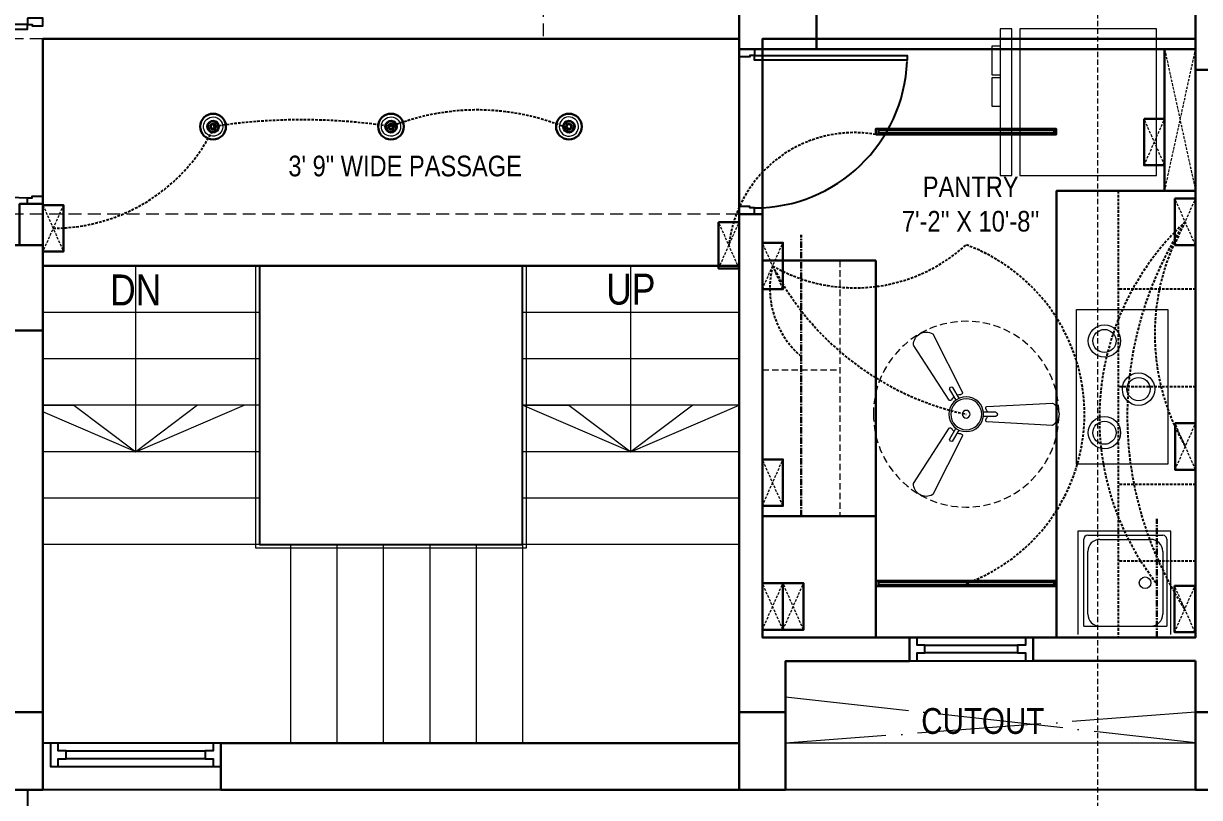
# Model space of a CAD drawing. Header units: millimetres. Extents: x 56222 to 3066687, y -650199 to -121287.
# Drawn here: x 129943.9 to 130171.9, y -185427.5 to -185277.5 of the extents above; entities that cross this region are included whole.
import ezdxf

# ---------------------------------------------------------------- set-up
doc = ezdxf.new("R2010")
doc.units = ezdxf.units.MM
doc.header["$MEASUREMENT"] = 0
for name, pattern in [('ACAD_ISO02W100', [15, 12, -3]), ('ACAD_ISO04W100', [30, 24, -3, 0, -3]), ('CENTER', [2, 1.25, -0.25, 0.25, -0.25]), ('DASHED', [0.75, 0.5, -0.25]), ('DASHED2', [0.375, 0.25, -0.125]), ('DASHEDX2', [1.5, 1, -0.5]), ('HIDDEN', [0.375, 0.25, -0.125])]:
    doc.linetypes.add(name, pattern=pattern)
doc.layers.add('AR DOOR', color=40, linetype='Continuous')
doc.layers.add('AR ELE-5', color=134, linetype='Continuous')
for name, color, linetype, lineweight in [('COLUMN', 1, 'Continuous', 30), ('dim05', 1, 'Continuous', 13), ('Dimension', 10, 'DASHEDX2', 20), ('el', 7, 'Continuous', 20), ('ELEC-wires', 1, 'DASHED2', 13), ('Electrical', 84, 'Continuous', 30), ('FIRST FLOOR', 7, 'Continuous', 9), ('FIRST FLOOR ( TEXT )', 7, 'Continuous', 9), ('FIRST FLOOR_( PLine )_', 251, 'Continuous', 30), ('FIRST FLOOR_( STAIR )', 251, 'Continuous', 9), ('FURNITURE', 32, 'Continuous', 9), ('FURNITURE-1', 252, 'Continuous', 13), ('GF FALSE CEILING', 6, 'Continuous', 35), ('GROUND FLOOR', 7, 'Continuous', 9), ('Labelling', 1, 'Continuous', 25), ('Looping', 10, 'Continuous', 25), ('SECTION ( SLAB PLine )', 104, 'Continuous', 30)]:
    doc.layers.add(name, color=color, linetype=linetype, lineweight=lineweight)
doc.layers.add('XX~SLAB ( PLINE )', color=251, linetype='Continuous', plot=False)
doc.styles.add("Cn_BT_0'-0", font='swissc.ttf')
doc.styles.add('KATHA', font='swissc.ttf')

# ---------------------------------------------------------------- blocks, each defined once
blk = doc.blocks.new('*U184')
for points in [[(-1025.5, 0), (-985.5, 0), (-985.5, 30), (-975.5, 30), (-975.5, 100), (-1025.5, 100)], [(40, 0), (0, 0), (0, 30), (-10, 30), (-10, 100), (40, 100)], [(0, 0), (0, -985.5), (-30, -985.5), (-30, 0)]]:
    blk.add_lwpolyline(points, close=True)
at = {"layer": 'AR ELE-5', "linetype": 'ByBlock', "ltscale": 15}
blk.add_arc((1.4, 0.6), 987, 180.03474, 267.62699, dxfattribs=at)
blk = doc.blocks.new('*U18')
for points in [[(0, 0), (0, 1120), (-30, 1120), (-30, 0)], [(40, 0), (0, 0), (0, -30), (-10, -30), (-10, -100), (40, -100)], [(-1160, 0), (-1120, 0), (-1120, -30), (-1110, -30), (-1110, -100), (-1160, -100)]]:
    blk.add_lwpolyline(points, close=True)
at = {"layer": 'AR ELE-5', "linetype": 'ByBlock', "ltscale": 15}
blk.add_arc((1.6, -0.7), 1121.6, 92.37301, 179.96526, dxfattribs=at)
blk = doc.blocks.new('asaasd')
at = {"layer": 'Electrical', "color": 5, "lineweight": 5, "ltscale": 8}
blk.add_ellipse((4539.27, 3683.15), major_axis=(1.69, -1.84), ratio=1, start_param=-0.785398, end_param=5.497787, dxfattribs=at)
at = {"layer": 'Electrical', "color": 5, "ltscale": 8}
for major_axis, start_param, end_param in [((1.02, -1.1), -0.785398, 5.497787), ((-1.01, -0.93), 0.785398, 7.068583), ((-0.544, -0.501), 0.785398, 7.068583), ((-0.453, -0.417), 0.785398, 7.068583)]:
    blk.add_ellipse((4539.27, 3683.15), major_axis=major_axis, ratio=1, start_param=start_param, end_param=end_param, dxfattribs=at)
blk = doc.blocks.new('6616')
at = {"color": 242, "linetype": 'DASHED', "true_color": 0xcd2027}
for p, q in [((386784.79, -36915.77), (386775.78, -36911.78)), ((386784.79, -36911.78), (386775.78, -36915.77))]:
    blk.add_line(p, q, dxfattribs=at)
at = {"layer": 'ELEC-wires', "color": 5, "linetype": 'ByBlock', "lineweight": 30, "ltscale": 4}
blk.add_lwpolyline([(386775.78, -36911.78), (386784.79, -36911.78), (386784.79, -36915.77), (386775.78, -36915.77)], close=True, dxfattribs=at)
blk = doc.blocks.new('fan')
at = {"layer": 'Electrical', "lineweight": 15, "ltscale": 20}
for p, q in [((3300835.29, -509900.78), (3300836.47, -509923.43)), ((3300841.81, -509923.43), (3300842.99, -509900.78)), ((3300838.47, -509924.57), (3300838.47, -509920.25)), ((3300839.81, -509920.28), (3300839.81, -509924.57)), ((3300831.66, -509931.77), (3300811.45, -509942.07)), ((3300866.83, -509942.07), (3300846.62, -509931.77)), ((3300829.93, -509935.08), (3300833.64, -509932.93)), ((3300834.31, -509934.09), (3300830.57, -509936.25)), ((3300847.68, -509936.23), (3300843.97, -509934.09)), ((3300844.64, -509932.93), (3300848.38, -509935.09)), ((3300815.3, -509948.74), (3300834.33, -509936.39)), ((3300843.95, -509936.39), (3300862.98, -509948.74))]:
    blk.add_line(p, q, dxfattribs=at)
at = {"layer": 'Electrical', "linetype": 'DASHED', "lineweight": 15, "ltscale": 5}
blk.add_circle((3300839.14, -509930.53), 32, dxfattribs=at)
at = {"layer": 'Electrical', "lineweight": 15, "ltscale": 20}
for centre, major_axis, start_param, end_param in [((3300839.14, -509902.94), (3.12, 3.12), -0.272136, 1.842967), ((3300839.13, -509920.5), (0.501, 0.501), -0.465536, 1.983618), ((3300839.14, -509930.53), (4.24, -4.24), 3.14161, 9.424795), ((3300837.1, -509923.08), (0.51, 0.51), 2.863014, 4.257784), ((3300839.14, -509926.42), (2.27, -2.27), 2.565057, 2.951308), ((3300839.14, -509926.42), (2.27, 2.27), 0.19032, 0.57657), ((3300841.18, -509923.08), (0.51, -0.51), 5.167028, 6.561799), ((3300839.14, -509930.53), (3.77, -3.77), 1.749190548672175e-05, 6.283202799085073), ((3300831.67, -509932.49), (0.51, -0.51), 0.978238, 2.373008), ((3300839.14, -509930.53), (0.943, 0.943), 1.570814, 7.853999), ((3300846.61, -509932.49), (0.51, -0.51), 2.339416, 3.734186), ((3300830.46, -509935.55), (0.501, -0.501), 3.199655, 5.648809), ((3300835.59, -509932.58), (2.27, -2.27), 3.855511, 4.241762), ((3300835.59, -509932.58), (2.27, -2.27), 4.659452, 5.045703), ((3300833.71, -509936.02), (0.51, 0.51), -1.325776, 0.068994), ((3300844.57, -509936.02), (0.51, -0.51), 3.072633, 4.467404), ((3300842.69, -509932.58), (2.27, 2.27), 4.37911, 4.765361), ((3300842.69, -509932.58), (2.27, 2.27), 5.183051, 5.569301), ((3300847.83, -509935.54), (0.501, 0.501), 3.723254, 6.172408), ((3300815.25, -509944.32), (3.12, -3.12), 3.393055, 5.508159), ((3300863.03, -509944.32), (3.12, -3.12), 5.48745, 7.602554)]:
    blk.add_ellipse(centre, major_axis=major_axis, ratio=1, start_param=start_param, end_param=end_param, dxfattribs=at)

msp = doc.modelspace()

# ---------------------------------------------------------------- linework, layer by layer
at = {"layer": 'COLUMN', "transparency": 33554687}
for points in [[(130171.19, -185271.46), (130181.69, -185271.46), (130181.69, -185286.46), (130171.19, -185286.46)], [(130097.69, -185271.96), (130097.69, -185282.46), (130082.69, -185282.46), (130082.69, -185271.96)], [(129938.69, -185320.46), (129947.69, -185320.46), (129947.69, -185336.96), (129938.69, -185336.96)], [(129938.69, -185410.96), (129947.69, -185410.96), (129947.69, -185425.96), (129938.69, -185425.96)], [(130082.69, -185410.96), (130091.69, -185410.96), (130091.69, -185425.96), (130082.69, -185425.96)], [(130171.19, -185410.96), (130181.69, -185410.96), (130181.69, -185425.96), (130171.19, -185425.96)]]:
    msp.add_lwpolyline(points, close=True, dxfattribs=at)
at = {"layer": 'Dimension', "linetype": 'ByBlock', "lineweight": 30}
for centre in [(129980.69, -185297.46), (130015.19, -185297.46), (130049.69, -185297.46)]:
    msp.add_circle(centre, 2.5, dxfattribs=at)
at = {"layer": 'Electrical', "color": 7, "lineweight": 30}
for points in [[(130109.19, -185298.99), (130144.17, -185298.99), (130144.17, -185297.93), (130109.19, -185297.93)], [(130109.19, -185385.47), (130144.17, -185385.47), (130144.17, -185386.53), (130109.19, -185386.53)]]:
    msp.add_lwpolyline(points, close=True, dxfattribs=at)
at = {"layer": 'Electrical', "color": 175, "lineweight": 30, "ltscale": 8, "true_color": 0x4554a5}
for points in [[(130143.77, -185298.16), (130143.77, -185298.78), (130109.71, -185298.78), (130109.71, -185298.16)], [(130143.75, -185298.18), (130143.75, -185298.76), (130109.73, -185298.76), (130109.73, -185298.18)], [(130143.77, -185386.3), (130143.77, -185385.68), (130109.71, -185385.68), (130109.71, -185386.3)], [(130143.75, -185386.29), (130143.75, -185385.7), (130109.73, -185385.7), (130109.73, -185386.29)]]:
    msp.add_lwpolyline(points, close=True, dxfattribs=at)
at = {"layer": 'FIRST FLOOR', "transparency": 33554687}
for p, q in [((130082.69, -185317.96), (130082.69, -185425.96)), ((130087.19, -185317.96), (130087.19, -185396.46)), ((130089.22, -185396.46), (130171.19, -185396.46)), ((130139.69, -185396.46), (130139.69, -185400.96)), ((130082.69, -185416.96), (129947.69, -185416.96)), ((129982.19, -185416.96), (129982.19, -185425.96)), ((130171.19, -185416.96), (130091.69, -185416.96)), ((130181.69, -185425.96), (129935.69, -185425.96)), ((129944.69, -185449.96), (129944.69, -185425.96))]:
    msp.add_line(p, q, dxfattribs=at)
at = {"layer": 'FIRST FLOOR_( PLine )_', "transparency": 33554687}
for p, q in [((130171.19, -185286.46), (130171.19, -185396.46)), ((130171.19, -185396.46), (130139.69, -185396.46)), ((130139.69, -185396.46), (130139.69, -185400.96)), ((130139.69, -185400.96), (130171.19, -185400.96)), ((130171.19, -185400.96), (130171.19, -185410.95))]:
    msp.add_line(p, q, dxfattribs=at)
msp.add_lwpolyline([(129947.69, -185416.96), (129947.69, -185312.46), (129943.19, -185312.46), (129943.19, -185320.46)], dxfattribs=at)
for points in [[(130087.19, -185314.46), (130082.69, -185314.46), (130082.69, -185425.96), (130087.19, -185425.96), (130091.69, -185425.96), (130091.69, -185401.05), (130115.69, -185401.05), (130115.69, -185396.46), (130087.19, -185396.46)], [(130082.69, -185416.96), (129982.19, -185416.96), (129982.19, -185421.46), (129982.19, -185425.96), (130082.69, -185425.96)]]:
    msp.add_lwpolyline(points, close=True, dxfattribs=at)
at = {"layer": 'FIRST FLOOR_( STAIR )', "transparency": 33554687}
for p, q in [((130040.69, -185324.46), (130040.69, -185416.96)), ((129989.69, -185333.46), (129947.69, -185333.46)), ((130082.69, -185333.46), (130040.69, -185333.46)), ((129989.69, -185342.46), (129947.69, -185342.46)), ((130082.69, -185342.46), (130040.69, -185342.46)), ((129989.69, -185351.46), (129947.69, -185351.46)), ((130082.69, -185351.46), (130040.69, -185351.46)), ((129989.69, -185360.46), (129947.69, -185360.46)), ((130082.69, -185360.46), (130040.69, -185360.46)), ((129989.69, -185369.46), (129947.69, -185369.46)), ((130082.69, -185369.46), (130040.69, -185369.46)), ((130082.69, -185378.46), (129947.69, -185378.46)), ((129995.69, -185378.46), (129995.69, -185416.96)), ((130004.69, -185378.46), (130004.69, -185416.96)), ((130013.69, -185378.46), (130013.69, -185416.96)), ((130022.69, -185378.46), (130022.69, -185416.96)), ((130031.69, -185378.46), (130031.69, -185416.96))]:
    msp.add_line(p, q, dxfattribs=at)
for points in [[(129947.69, -185351.46), (129953.69, -185351.46), (129965.69, -185360.46), (129965.69, -185324.46)], [(130061.69, -185360.46), (130082.69, -185351.46), (130073.69, -185351.46), (130061.69, -185360.46), (130040.69, -185351.46), (130049.69, -185351.46), (130061.69, -185360.46), (130061.69, -185324.46)], [(129965.69, -185360.46), (129986.69, -185351.46), (129977.69, -185351.46), (129965.69, -185360.46), (129947.69, -185352.75)]]:
    msp.add_lwpolyline(points, dxfattribs=at)
msp.add_lwpolyline([(129988.99, -185324.46), (129989.69, -185324.46), (129989.69, -185378.46), (130040.69, -185378.46), (130040.69, -185324.46), (130041.39, -185324.46), (130041.39, -185379.16), (129988.99, -185379.16), (129988.99, -185324.46)], close=True, dxfattribs=at)
at = {"layer": 'FURNITURE', "color": 9, "lineweight": 30, "true_color": 0xc7c8ca}
msp.add_line((130165.19, -185282.46), (130165.19, -185309.94), dxfattribs=at)
at = {"layer": 'FURNITURE', "color": 9, "linetype": 'DASHED', "lineweight": 15, "true_color": 0xc7c8ca}
for p, q in [((130165.19, -185282.46), (130171.19, -185309.94)), ((130165.19, -185309.94), (130171.19, -185282.46))]:
    msp.add_line(p, q, dxfattribs=at)
at = {"layer": 'FURNITURE', "color": 9, "linetype": 'DASHED', "lineweight": 25, "true_color": 0xc7c8ca}
for p, q in [((130156.19, -185309.94), (130156.19, -185396.46)), ((130171.19, -185328.94), (130156.19, -185328.94)), ((130171.19, -185347.9), (130156.19, -185347.9)), ((130171.19, -185366.85), (130156.19, -185366.85)), ((130171.19, -185381.66), (130156.19, -185381.66))]:
    msp.add_line(p, q, dxfattribs=at)
at = {"layer": 'FURNITURE', "color": 3, "linetype": 'CENTER', "lineweight": 30}
for p, q in [((130094.69, -185372.96), (130094.69, -185318.46)), ((130163.69, -185396.46), (130163.69, -185373.46))]:
    msp.add_line(p, q, dxfattribs=at)
at = {"layer": 'FURNITURE', "color": 9, "linetype": 'HIDDEN', "lineweight": 18, "ltscale": 5, "true_color": 0xc7c8ca}
for p, q in [((130102.19, -185323.43), (130102.19, -185372.96)), ((130087.19, -185344.58), (130102.19, -185344.58))]:
    msp.add_line(p, q, dxfattribs=at)
at = {"layer": 'FURNITURE', "color": 9, "true_color": 0xc7c8ca}
for p, q in [((130148.38, -185375.86), (130148.38, -185395.86)), ((130166.38, -185375.86), (130148.38, -185375.86)), ((130150.29, -185376.65), (130164.83, -185376.65)), ((130166.38, -185395.86), (130166.38, -185375.86)), ((130149.51, -185394.27), (130149.51, -185377.42)), ((130152.61, -185377.45), (130162.51, -185377.45)), ((130165.6, -185377.42), (130165.6, -185394.27)), ((130150.29, -185391.94), (130150.29, -185379.78)), ((130164.83, -185379.78), (130164.83, -185391.94)), ((130149.51, -185394.27), (130165.6, -185394.27))]:
    msp.add_line(p, q, dxfattribs=at)
for points in [[(130133.32, -185306.94), (130135.54, -185306.94), (130135.54, -185278.52), (130133.32, -185278.52)], [(130137.09, -185306.94), (130163.64, -185306.94), (130163.64, -185278.52), (130137.09, -185278.52)], [(130165.8, -185332.94), (130165.8, -185362.86), (130148.09, -185362.86), (130148.09, -185332.94)]]:
    msp.add_lwpolyline(points, close=True, dxfattribs=at)
at = {"layer": 'FURNITURE', "color": 9, "true_color": 0xc7c8ca, "flags": 128}
for points in [[(130133.32, -185287.47), (130131.75, -185287.47), (130131.75, -185281.84), (130133.32, -185281.84)], [(130133.32, -185293.57), (130131.75, -185293.57), (130131.75, -185287.95), (130133.32, -185287.95)]]:
    msp.add_lwpolyline(points, dxfattribs=at)
at = {"layer": 'FURNITURE', "color": 9, "lineweight": 30, "true_color": 0xc7c8ca}
for points in [[(130171.19, -185309.94), (130171.19, -185396.46), (130144.24, -185396.46), (130144.24, -185309.94)], [(130109.19, -185323.43), (130109.19, -185396.46), (130087.19, -185396.46), (130087.19, -185323.43)], [(130109.19, -185372.96), (130109.19, -185396.46), (130087.19, -185396.46), (130087.19, -185372.96)]]:
    msp.add_lwpolyline(points, close=True, dxfattribs=at)
at = {"layer": 'FURNITURE', "color": 9, "true_color": 0xc7c8ca}
for centre, radius in [((130153.52, -185339.01), 3.14), ((130153.52, -185339.01), 2.24), ((130160.13, -185348.34), 3.14), ((130160.13, -185348.34), 2.24), ((130153.52, -185356.78), 3.14), ((130153.52, -185356.78), 2.24), ((130161.4, -185385.86), 1.12)]:
    msp.add_circle(centre, radius, dxfattribs=at)
for centre, radius, start, end in [((130150.29, -185377.42), 0.775, 90, 180), ((130164.83, -185377.42), 0.775, 0, 90), ((130152.61, -185379.78), 2.32, 90, 180), ((130162.51, -185379.78), 2.32, 0, 90), ((130152.61, -185391.94), 2.32, 180, 270), ((130162.51, -185391.94), 2.32, 270, 0)]:
    msp.add_arc(centre, radius, start, end, dxfattribs=at)
at = {"layer": 'FURNITURE-1', "color": 251, "linetype": 'DASHEDX2', "true_color": 0x636466}
msp.add_lwpolyline([(130156.06, -185110.49), (130152.19, -185110.49), (130152.19, -185432.49), (130157.22, -185432.57)], dxfattribs=at)
at = {"layer": 'GF FALSE CEILING', "color": 9, "lineweight": 30, "true_color": 0xc7c8ca}
for points in [[(130082.69, -185280.46), (129947.69, -185280.46), (129947.69, -185324.46), (130082.69, -185324.46)], [(130171.19, -185396.46), (130087.19, -185396.46), (130087.19, -185280.46), (130171.19, -185280.46)]]:
    msp.add_lwpolyline(points, close=True, dxfattribs=at)
at = {"layer": 'GROUND FLOOR', "color": 1, "linetype": 'ACAD_ISO04W100', "transparency": 33554687}
for p, q in [((130091.69, -185407.96), (130171.19, -185416.8)), ((130171.19, -185410.95), (130091.69, -185416.96))]:
    msp.add_line(p, q, dxfattribs=at)
at = {"layer": 'GROUND FLOOR', "transparency": 33554687}
msp.add_lwpolyline([(129989.69, -185324.46), (129989.69, -185378.46), (130040.69, -185378.46), (130040.69, -185324.46)], dxfattribs=at)
at = {"layer": 'Labelling', "color": 251, "linetype": 'DASHED2', "lineweight": 0, "ltscale": 10, "true_color": 0x636466, "transparency": 33554687}
for p, q in [((130044.69, -185142.46), (130044.69, -185280.46)), ((130082.69, -185280.46), (129938.69, -185280.46)), ((130097.69, -185280.46), (130171.19, -185280.46)), ((130082.69, -185314.46), (129938.69, -185314.46))]:
    msp.add_line(p, q, dxfattribs=at)
at = {"layer": 'Labelling', "color": 251, "linetype": 'ACAD_ISO02W100', "lineweight": 0, "ltscale": 10, "true_color": 0x636466, "transparency": 33554687}
msp.add_line((129947.69, -185324.46), (130082.69, -185324.46), dxfattribs=at)
msp.add_lwpolyline([(130087.19, -185314.46), (130082.69, -185314.46), (130082.69, -185282.46), (130087.19, -185282.46)], close=True, dxfattribs=at)
at = {"layer": 'Looping', "color": 251, "linetype": 'DASHED', "lineweight": 25, "true_color": 0x636466}
for centre, radius, start, end in [((130031.89, -185339.09), 44.85, 66.6161, 111.8558), ((129997.94, -185409.2), 113.06, 81.2241, 98.7759), ((130114.73, -185353.19), 34.92, 290.0161, 69.8828)]:
    msp.add_arc(centre, radius, start, end, dxfattribs=at)
at = {"layer": 'Looping', "linetype": 'DASHED', "lineweight": 25}
for centre, radius, start, end in [((129949.69, -185282.48), 34.68, 270, 334.8508), ((130105.01, -185323.09), 24.46, 80.1612, 173.8358), ((130204.28, -185353.97), 51.75, 132.7053, 218.3522), ((130226.37, -185353.51), 68.43, 146.6972, 213.179), ((130206.21, -185337.68), 42.94, 149.5792, 210.4781), ((130105.14, -185296.63), 32.08, 240.1821, 312.1815), ((130106.09, -185328.78), 17.45, 165.6894, 229.2053)]:
    msp.add_arc(centre, radius, start, end, dxfattribs=at)
at = {"layer": 'Looping', "color": 6, "linetype": 'DASHED', "lineweight": 25}
msp.add_arc((130138.18, -185299.36), 55.05, 207.1327, 257.9805, dxfattribs=at)
at = {"layer": 'SECTION ( SLAB PLine )', "color": 9, "true_color": 0xc7c8ca}
msp.add_lwpolyline([(130171.19, -185396.46), (130171.19, -185282.46), (130087.19, -185282.46), (130087.19, -185396.46)], close=True, dxfattribs=at)
at = {"layer": 'XX~SLAB ( PLINE )', "transparency": 33554687}
for points in [[(130025.01, -185115.77), (130181.69, -185115.96), (130181.69, -185425.96), (130172.69, -185425.96), (130152.89, -185425.96), (130112.55, -185425.96), (130087.19, -185425.96), (129944.69, -185425.96), (129944.69, -185461.96), (129776.69, -185461.96), (129776.69, -185115.46)], [(129947.69, -185414.46), (129947.69, -185324.46), (129989.69, -185324.46), (129989.69, -185378.46), (130040.69, -185378.46), (130040.69, -185324.46), (130082.69, -185324.46), (130082.69, -185416.96), (129947.69, -185416.96)]]:
    msp.add_lwpolyline(points, dxfattribs=at)
for points in [[(130139.69, -185396.46), (130138.19, -185396.46), (130138.19, -185397.96), (130136.69, -185397.96), (130136.69, -185399.46), (130118.69, -185399.46), (130118.69, -185397.96), (130117.19, -185397.96), (130117.19, -185396.46), (130115.69, -185396.46), (130115.69, -185400.96), (130117.19, -185400.96), (130117.19, -185399.46), (130118.69, -185399.46), (130118.69, -185397.96), (130136.69, -185397.96), (130136.69, -185399.46), (130138.19, -185399.46), (130138.19, -185400.96), (130139.69, -185400.96), (130139.69, -185396.46), (130115.69, -185396.46), (130115.69, -185400.96), (130139.69, -185400.96)], [(129982.19, -185416.96), (129980.69, -185416.96), (129980.69, -185418.46), (129979.19, -185418.46), (129979.19, -185419.96), (129952.19, -185419.96), (129952.19, -185418.46), (129950.69, -185418.46), (129950.69, -185416.96), (129949.19, -185416.96), (129949.19, -185421.46), (129950.69, -185421.46), (129950.69, -185419.96), (129952.19, -185419.96), (129952.19, -185418.46), (129979.19, -185418.46), (129979.19, -185419.96), (129980.69, -185419.96), (129980.69, -185421.46), (129982.19, -185421.46), (129982.19, -185416.96), (129949.19, -185416.96), (129949.19, -185421.46), (129982.19, -185421.46)]]:
    msp.add_lwpolyline(points, close=True, dxfattribs=at)

# ---------------------------------------------------------------- block references
at = {"yscale": 0.7478983196289134, "zscale": 0.7478983196289134}
for p, xscale, rotation in [((127226.07, -181902.55), 0.7478983196289134, 270), ((127260.57, -181902.55), 0.7478983196289134, 270), ((132804.31, -181902.55), -0.7478983196289134, 90)]:
    msp.add_blockref('asaasd', p, dxfattribs=dict(at, xscale=xscale, rotation=rotation))
at = {"layer": 'AR DOOR', "color": 4, "linetype": 'ByBlock', "lineweight": -2, "extrusion": (0, 0, -1), "xscale": -0.02999999999996949, "yscale": 0.02999999999996949, "zscale": -0.02999999999996949, "rotation": 270}
msp.add_blockref('*U18', (-129944.69, -185277.66), dxfattribs=at)
at = {"layer": 'AR DOOR', "linetype": 'ByBlock', "lineweight": -2, "transparency": 33554687, "extrusion": (0, 0, -1), "xscale": -0.02999999999996949, "yscale": 0.02999999999996949, "zscale": -0.02999999999996949, "rotation": 270}
msp.add_blockref('*U184', (-130085.69, -185283.66), dxfattribs=at)
at = {"layer": 'dim05', "color": 1, "lineweight": 35, "transparency": 33554687, "xscale": -0.5625052429282242, "yscale": 0.5625052429282242, "zscale": 0.5625052429282242, "rotation": 270}
msp.add_blockref('fan', (416965.31, -2042092.52), dxfattribs=at)
at = {"layer": 'el', "color": 1, "transparency": 33554687, "xscale": -1, "rotation": 90.00000000012014}
for p in [(93249.42, 201479.82), (93255.4, 201464.35), (93166.92, 201459.82), (93175.41, 201455.82), (93255.42, 201420.82), (93175.41, 201413.82), (93175.41, 201389.82), (93179.4, 201389.82), (93255.32, 201389.33)]:
    msp.add_blockref('6616', p, dxfattribs=at)
at = {"layer": 'el', "color": 1, "rotation": 90}
msp.add_blockref('6616', (93035.91, -572097.45), dxfattribs=at)

# ---------------------------------------------------------------- texts
at = {"layer": 'FIRST FLOOR ( TEXT )', "transparency": 33554687, "attachment_point": 5, "style": 'KATHA'}
for s, insert, char_height in [('3\' 9" WIDE PASSAGE', (130017.93, -185305.13), 4), ("PANTRY\\P7'-2'' X 10'-8''", (130127.58, -185312.5), 4), ('DN', (129965.69, -185329.12), 6), ('UP', (130061.69, -185329), 6)]:
    msp.add_mtext(s, dxfattribs=dict(at, insert=insert, char_height=char_height))
at = {"layer": 'FIRST FLOOR ( TEXT )', "color": 1, "transparency": 33554687, "insert": (130129.93, -185412.68), "char_height": 5, "attachment_point": 5, "style": "Cn_BT_0'-0"}
msp.add_mtext('CUTOUT', dxfattribs=at)

doc.saveas('drawing.dxf')
